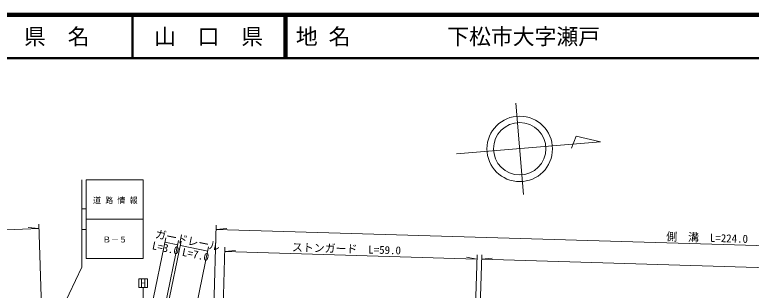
# Model space of a CAD drawing. Units: millimetres at full size, sheet at 1:1000; details may follow other scales. Extents: x 40000 to 680000, y 20000 to 380000.
# Drawn here: x 306004 to 474636, y 316818 to 380000 of the extents above; entities that cross this region are included whole.
import ezdxf
from ezdxf.enums import TextEntityAlignment as Align

# ---------------------------------------------------------------- set-up
doc = ezdxf.new("R2010")
doc.units = ezdxf.units.MM
doc.header["$LTSCALE"] = 1000
for name, color, linetype, lineweight in [('M-BMK-SRVR', 3, 'Continuous', 13), ('M-STR-HTXT', 7, 'Continuous', 13), ('M-STR-STRC', 7, 'Continuous', 13), ('M-TTL', 2, 'Continuous', 140), ('M-TTL-LINE', 7, 'Continuous', 50)]:
    doc.layers.add(name, color=color, linetype=linetype, lineweight=lineweight)
doc.layers.add('M-TTL-TXT', color=7, linetype='Continuous')
doc.styles.add('ＭＳ ゴシック', font='')
doc.styles.get('ＭＳ ゴシック').set_extended_font_data('MS Gothic')

msp = doc.modelspace()

# ---------------------------------------------------------------- linework, layer by layer
at = {"layer": 'M-BMK-SRVR'}
for p, q in [((420746, 359743), (422493, 338815)), ((407170, 348072), (440084, 350821)), ((434581, 352174), (433463, 349389)), ((440084, 350821), (434581, 352174))]:
    msp.add_line(p, q, dxfattribs=at)
for centre, radius in [((421623, 349237), 7500), ((421619, 349279), 6000)]:
    msp.add_circle(centre, radius, dxfattribs=at)
at = {"layer": 'M-STR-HTXT'}
for p, q in [((159595, 325543), (311524, 330971)), ((311524, 330971), (309082, 331225)), ((312803, 295153), (311488, 331970)), ((351020, 293346), (352157, 331740)), ((352127, 330740), (354567, 331010)), ((352127, 330740), (576840, 324086)), ((335770, 305440), (340599, 328813)), ((337331, 298167), (343537, 328206)), ((337912, 297954), (344136, 328082)), ((340397, 327833), (343334, 327226)), ((343934, 327103), (350190, 325810)), ((344186, 296751), (350392, 326790)), ((353141, 293041), (354137, 326679)), ((354108, 325679), (356548, 325949)), ((354108, 325679), (411833, 323970)), ((411833, 323970), (409413, 324383)), ((411143, 300675), (411863, 324970)), ((412030, 294550), (412930, 324938)), ((412900, 323938), (415340, 324208)), ((412900, 323938), (576743, 319087)), ((307410, 293047), (321372, 322112)), ((335551, 301325), (335401, 317438))]:
    msp.add_line(p, q, dxfattribs=at)
at = {"layer": 'M-STR-STRC'}
for p, q in [((321372, 342112), (321372, 322112)), ((322372, 342112), (322372, 324112)), ((322372, 342112), (335372, 342112)), ((335372, 342112), (335372, 324112)), ((321372, 335487), (322372, 335487)), ((322372, 333112), (335372, 333112)), ((321372, 330737), (322372, 330737)), ((322372, 324112), (335372, 324112))]:
    msp.add_line(p, q, dxfattribs=at)
msp.add_lwpolyline([(334401, 317438), (336401, 317438), (336401, 319438), (334401, 319438)], close=True, dxfattribs=at)
at = {"layer": 'M-TTL'}
msp.add_line((680000, 380000), (40000, 380000), dxfattribs=at)
at = {"layer": 'M-TTL-LINE'}
for p, q in [((333000, 380000), (333000, 370000)), ((367750, 380000), (367750, 370000)), ((368250, 380000), (368250, 370000)), ((40000, 370000), (680000, 370000))]:
    msp.add_line(p, q, dxfattribs=at)

# ---------------------------------------------------------------- texts
at = {"layer": 'M-STR-HTXT', "style": 'ＭＳ ゴシック'}
for s, rotation, p in [('ガードレール', 348.327, (345293, 326822)), ('側\u3000溝\u3000L=224.0', 358.304, (464484, 327413)), ('ストンガード\u3000L=59.0', 358.304, (381906, 324856))]:
    msp.add_text(s, height=1833, rotation=rotation, dxfattribs=at).set_placement(p, align=Align.BOTTOM_CENTER)
for s, p in [('L=3.0', (340749, 327412)), ('L=7.0', (347614, 325922))]:
    msp.add_text(s, height=1833, rotation=348.327, dxfattribs=at).set_placement(p, align=Align.TOP_CENTER)
at = {"layer": 'M-STR-STRC', "style": 'ＭＳ ゴシック'}
for s, p in [('道 路 情 報', (323922, 336384)), ('Ｂ－５', (326172, 327384))]:
    msp.add_text(s, height=1320, dxfattribs=at).set_placement(p, align=Align.BOTTOM_LEFT)
msp.add_text('H', height=1833, dxfattribs=at).set_placement((335401, 318438), align=Align.MIDDLE_CENTER)
at = {"layer": 'M-TTL-TXT', "style": 'ＭＳ ゴシック'}
for s, p in [('県\u3000名', (315625, 375000)), ('山\u3000口\u3000県', (350375, 375000))]:
    msp.add_text(s, height=3666, dxfattribs=at).set_placement(p, align=Align.MIDDLE_CENTER)
for s, p in [('地 名', (370380, 375000)), ('下松市大字瀬戸', (405024, 375000))]:
    msp.add_text(s, height=3666, dxfattribs=at).set_placement(p, align=Align.MIDDLE_LEFT)

doc.saveas('drawing.dxf')
